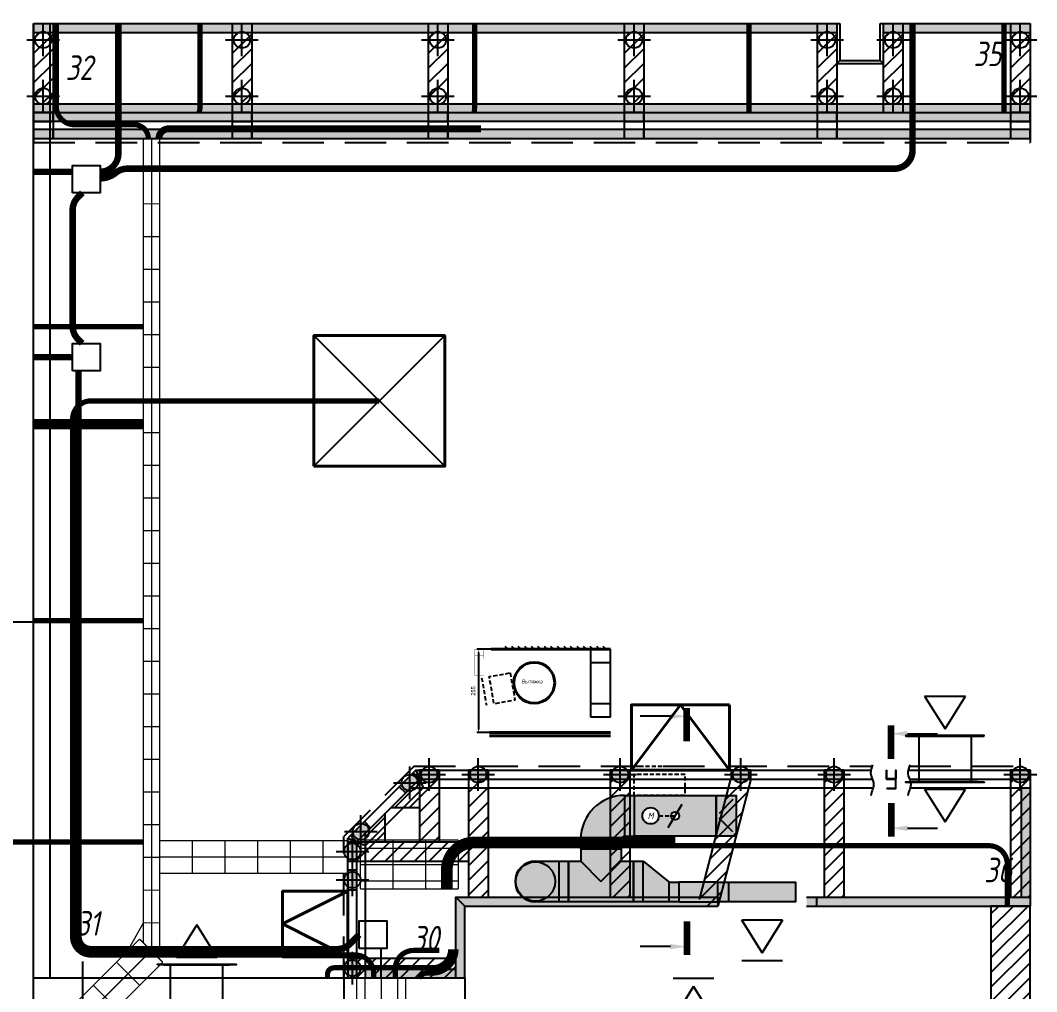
# Model space of a CAD drawing. Header units: millimetres. Extents: x -1962 to 15923, y 2405 to 25636.
# Drawn here: x 12491 to 15601, y 13298 to 16270 of the extents above; entities that cross this region are included whole.
import ezdxf
from ezdxf.enums import TextEntityAlignment as Align

# ---------------------------------------------------------------- set-up
doc = ezdxf.new("R2010")
doc.units = ezdxf.units.MM
doc.header["$PDMODE"] = 34
doc.header["$PDSIZE"] = 50
doc.linetypes.add('DASHED', pattern=[19.05, 12.7, -6.35])
for name, color, linetype in [('02 ЭОМ и СС', 7, 'Continuous'), ('024 ОВиК переток и вытяжка', 6, 'Continuous'), ('03 Потолочные конструкции', 5, 'Continuous'), ('04 Освещение', 3, 'Continuous'), ('05 Кабельные трассы', 7, 'Continuous'), ('10 Перегородки', 4, 'Continuous'), ('12 Разрезы', 7, 'Continuous')]:
    doc.layers.add(name, color=color, linetype=linetype)
doc.layers.add('04 Лючки', color=2, linetype='Continuous', lineweight=40)
doc.styles.get("Standard").update_dxf_attribs({"font": ''})
doc.styles.add('ГОСТ-ISOCPEUR', font='isocpeui.ttf', dxfattribs={"width": 0.8})
doc.styles.get('Standard').set_extended_font_data('Ubuntu')
doc.dimstyles.new('ISO-25', dxfattribs={"dimtxt": 2.5, "dimasz": 2.5, "dimexe": 1.25, "dimexo": 0.625, "dimtad": 1, "dimtxsty": 'Standard', "dimcen": 2.5, "dimadec": 0, "dimazin": 0, "dimtfac": 1, "dimtmove": 0, "dimatfit": 3, "dimfxl": 1, "dimarcsym": 0})

# ---------------------------------------------------------------- blocks, each defined once
blk = doc.blocks.new('решетка переточная')
at = {"color": 0, "linetype": 'ByBlock', "lineweight": -2}
for p, q in [((2776.2, 6698.6), (2713.7, 6598.6)), ((2838.7, 6598.6), (2776.2, 6698.6)), ((2838.7, 6598.6), (2713.7, 6598.6)), ((2676.2, 6576.6), (2876.2, 6576.6)), ((2696.2, 6436.6), (2696.2, 6576.6)), ((2856.2, 6436.6), (2856.2, 6576.6)), ((2776.2, 6414.6), (2713.7, 6314.6)), ((2838.7, 6314.6), (2776.2, 6414.6)), ((2838.7, 6314.6), (2713.7, 6314.6))]:
    blk.add_line(p, q, dxfattribs=at)
for points in [[(2656.2, 6576.6), (2656.2, 6578.6), (2896.2, 6578.6), (2896.2, 6576.6)], [(2656.2, 6436.6), (2656.2, 6434.6), (2896.2, 6434.6), (2896.2, 6436.6)]]:
    blk.add_lwpolyline(points, close=True, dxfattribs=at)
blk = doc.blocks.new('Решотка вытяжная2')
at = {"color": 0, "lineweight": -2}
for p, q in [((-125, 0), (125, 0)), ((-125, 0), (125, 0)), ((-125, -250), (0, -50)), ((0, -50), (-125, -250)), ((0, -50), (125, -250)), ((125, -250), (0, -50)), ((-125, -250), (125, -250)), ((-125, -250), (125, -250))]:
    blk.add_line(p, q, dxfattribs=at)
blk = doc.blocks.new('поворот d125 x 90')
at = {"color": 0}
for p, q in [((134, 164), (164, 164)), ((134, 164), (134, 39)), ((164, 164), (164, 39)), ((134, 39), (164, 39)), ((0, 0), (0, 30)), ((125, 30), (0, 30)), ((125, 0), (0, 0)), ((125, 0), (125, 30))]:
    blk.add_line(p, q, dxfattribs=at)
for radius in [134, 9]:
    blk.add_arc((134, 30), radius, 90, 180, dxfattribs=at)
blk = doc.blocks.new('*D32')
at = {"layer": '12 Разрезы', "color": 0, "lineweight": -2}
for p, q in [((13932.5, 14345.6), (13888.5, 14345.6)), ((13893.5, 14335.6), (13893.5, 14100.6)), ((13926.4, 14090.6), (13888.5, 14090.6))]:
    blk.add_line(p, q, dxfattribs=at)
at = {"layer": '12 Разрезы', "color": 0}
for points in [[(13895.2, 14335.6), (13891.8, 14335.6), (13893.5, 14345.6)], [(13891.8, 14100.6), (13895.2, 14100.6), (13893.5, 14090.6)]]:
    blk.add_solid(points, dxfattribs=at)
at = {"layer": '12 Разрезы', "color": 0, "insert": (13877, 14218.1), "char_height": 12.5, "attachment_point": 5, "rotation": 90}
blk.add_mtext('255', dxfattribs=at)

msp = doc.modelspace()

# ---------------------------------------------------------------- hatches: boundary and pattern name
at = {"layer": '024 ОВиК переток и вытяжка', "lineweight": -2}
h = msp.add_hatch(color=256, dxfattribs=at)
h.paths.add_polyline_path([(14331.045, 13734.615), (14331.045, 13764.615), (14206.045, 13764.615), (14206.045, 13734.615), (14330.045, 13734.615)])
h.paths.add_polyline_path([(14340.045, 13773.615), (14340.045, 13898.615, 0.41421356), (14206.045, 13764.615), (14331.045, 13764.615, -0.41421356)])
h.paths.add_polyline_path([(14370.045, 13773.615), (14370.045, 13898.615), (14340.045, 13898.615), (14340.045, 13773.615)])
h = msp.add_hatch(color=256, dxfattribs=at)
h.paths.add_polyline_path([(14620.045, 13773.615), (14620.045, 13898.615), (14381.234, 13898.615), (14381.234, 13773.615)])
h.paths.add_polyline_path([(14381.234, 13773.615), (14381.234, 13898.615), (14370.045, 13898.615), (14370.045, 13773.615)])
h.paths.add_polyline_path([(14407.295, 13819.449), (14407.295, 13852.782), (14432.795, 13852.782), (14432.795, 13819.449)], flags=8)
h.paths.add_polyline_path([(14395.045, 13836.115, -1), (14445.045, 13836.115, -1)], flags=16)
h.paths.add_polyline_path([(14482.545, 13836.115, -1), (14507.545, 13836.115, -1)], flags=16)
for points in [[(14620.045, 13898.615), (14682.045, 13898.615), (14682.045, 13773.615), (14620.045, 13773.615)], [(14625.234, 13572.615), (14625.234, 13632.615), (14507.045, 13632.615), (14507.045, 13572.615)]]:
    msp.add_hatch(color=256, dxfattribs=at).paths.add_polyline_path(points)
h = msp.add_hatch(color=256, dxfattribs=at)
h.paths.add_polyline_path([(14367.045, 13572.615), (14367.045, 13697.615), (14330.045, 13697.615), (14268.045, 13635.615), (14206.045, 13697.615), (14169.045, 13697.615), (14169.045, 13572.615)])
h.paths.add_polyline_path([(14268.045, 13635.615), (14330.045, 13697.615), (14330.045, 13734.615), (14206.045, 13734.615), (14206.045, 13697.615)])
h = msp.add_hatch(color=256, dxfattribs=at)
h.paths.add_polyline_path([(14139.045, 13572.615), (14139.045, 13697.615), (14067.545, 13697.615, 1), (14067.545, 13572.615)])
h.paths.add_polyline_path([(14169.045, 13572.615), (14169.045, 13697.615), (14139.045, 13697.615), (14139.045, 13572.615)])
h.paths.add_polyline_path([(14007.545, 13635.115, 1), (14127.545, 13635.115, 1)], flags=0)
h.paths.add_polyline_path([(14007.545, 13635.115, 1), (14127.545, 13635.115, 1)], flags=16)
h = msp.add_hatch(color=256, dxfattribs=at)
h.paths.add_polyline_path([(14397.045, 13572.615), (14397.045, 13697.615), (14367.045, 13697.615), (14367.045, 13572.615)])
h.paths.add_polyline_path([(14477.045, 13572.615), (14477.045, 13632.615), (14397.045, 13697.615), (14397.045, 13572.615)])
h.paths.add_polyline_path([(14507.045, 13572.615), (14507.045, 13632.615), (14477.045, 13632.615), (14477.045, 13572.615)])
h = msp.add_hatch(color=256, dxfattribs=at)
h.paths.add_polyline_path([(14659.234, 13572.615), (14659.234, 13632.615), (14625.234, 13632.615), (14625.234, 13572.615)])
h.paths.add_polyline_path([(14863.234, 13572.615), (14863.234, 13632.615), (14659.234, 13632.615), (14659.234, 13572.615)])
at = {"layer": '03 Потолочные конструкции', "lineweight": -2}
h = msp.add_hatch(color=9, dxfattribs=at)
h.paths.add_polyline_path([(15581.234, 16233.115), (15581.234, 16260.115), (15521.234, 16260.115), (15521.234, 16233.115)])
h.paths.add_polyline_path([(15521.234, 16233.115), (15521.234, 16260.115), (15191.859, 16260.115), (15191.859, 16233.115)])
h.paths.add_polyline_path([(15191.859, 16233.115), (15191.859, 16260.115), (15131.859, 16260.115), (15131.859, 16233.115)])
h.paths.add_polyline_path([(14989.859, 16233.115), (14989.859, 16260.115), (14929.859, 16260.115), (14929.859, 16233.115)])
h.paths.add_polyline_path([(14929.859, 16233.115), (14929.859, 16260.115), (14399.234, 16260.115), (14399.234, 16233.115)])
h.paths.add_polyline_path([(14399.234, 16233.115), (14399.234, 16260.115), (14339.234, 16260.115), (14339.234, 16233.115)])
h.paths.add_polyline_path([(14339.234, 16233.115), (14339.234, 16260.115), (13799.234, 16260.115), (13799.234, 16233.115)])
h.paths.add_polyline_path([(13799.234, 16233.115), (13799.234, 16260.115), (13739.234, 16260.115), (13739.234, 16233.115)])
h.paths.add_polyline_path([(13739.234, 16233.115), (13739.234, 16260.115), (13199.234, 16260.115), (13199.234, 16233.115)])
h.paths.add_polyline_path([(13199.234, 16233.115), (13199.234, 16260.115), (13139.234, 16260.115), (13139.234, 16233.115)])
h.paths.add_polyline_path([(13139.234, 16233.115), (13139.234, 16260.115), (12591.234, 16260.115), (12591.234, 16233.115)])
h.paths.add_polyline_path([(12591.234, 16233.115), (12591.234, 16260.115), (12531.234, 16260.115), (12531.234, 16233.115)])
h = msp.add_hatch(dxfattribs=at)
h.set_pattern_fill('ANSI31', color=256, scale=10, style=0)
h.paths.add_polyline_path([(12591.234, 16014.615), (12591.234, 16233.115), (12531.234, 16233.115), (12531.234, 16014.615)])
h = msp.add_hatch(dxfattribs=at)
h.set_pattern_fill('ANSI31', color=256, scale=10, style=0)
h.set_pattern_definition([(45, (608, 0), (-22.45064, 22.45064), [])])
h.paths.add_polyline_path([(13199.234, 16014.615), (13199.234, 16233.115), (13139.234, 16233.115), (13139.234, 16014.615)])
h = msp.add_hatch(dxfattribs=at)
h.set_pattern_fill('ANSI31', color=256, scale=10, style=0)
h.set_pattern_definition([(45, (1208, 0), (-22.45064, 22.45064), [])])
h.paths.add_polyline_path([(13799.234, 16014.615), (13799.234, 16233.115), (13739.234, 16233.115), (13739.234, 16014.615)])
h = msp.add_hatch(dxfattribs=at)
h.set_pattern_fill('ANSI31', color=256, scale=10, style=0)
h.set_pattern_definition([(45, (1808, 0), (-22.45064, 22.45064), [])])
h.paths.add_polyline_path([(14399.234, 16014.615), (14399.234, 16233.115), (14339.234, 16233.115), (14339.234, 16014.615)])
h = msp.add_hatch(dxfattribs=at)
h.set_pattern_fill('ANSI31', color=256, scale=10, style=0)
h.set_pattern_definition([(45, (2398.625, -4e-12), (-22.45064, 22.45064), [])])
h.paths.add_polyline_path([(14989.859, 16014.615), (14989.859, 16233.115), (14929.859, 16233.115), (14929.859, 16014.615)])
h = msp.add_hatch(dxfattribs=at)
h.set_pattern_fill('ANSI31', color=256, scale=10, style=0)
h.set_pattern_definition([(45, (2600.625, 0), (-22.45064, 22.45064), [])])
h.paths.add_polyline_path([(15191.859, 16014.615), (15191.859, 16233.115), (15131.859, 16233.115), (15131.859, 16014.615)])
h = msp.add_hatch(dxfattribs=at)
h.set_pattern_fill('ANSI31', color=256, scale=10, style=0)
h.set_pattern_definition([(45, (2990, -4e-12), (-22.45064, 22.45064), [])])
h.paths.add_polyline_path([(15581.234, 16014.615), (15581.234, 16233.115), (15521.234, 16233.115), (15521.234, 16014.615)])
h = msp.add_hatch(color=9, dxfattribs=at)
h.paths.add_polyline_path([(12591.234, 15987.615), (12591.234, 16014.615), (12531.234, 16014.615), (12531.234, 15987.615)])
h.paths.add_polyline_path([(13139.234, 15987.615), (13139.234, 16014.615), (12591.234, 16014.615), (12591.234, 15987.615)])
h.paths.add_polyline_path([(13199.234, 15987.615), (13199.234, 16014.615), (13139.234, 16014.615), (13139.234, 15987.615)])
h.paths.add_polyline_path([(13739.234, 15987.615), (13739.234, 16014.615), (13199.234, 16014.615), (13199.234, 15987.615)])
h.paths.add_polyline_path([(13799.234, 15987.615), (13799.234, 16014.615), (13739.234, 16014.615), (13739.234, 15987.615)])
h.paths.add_polyline_path([(14339.234, 15987.615), (14339.234, 16014.615), (13799.234, 16014.615), (13799.234, 15987.615)])
h.paths.add_polyline_path([(14399.234, 15987.615), (14399.234, 16014.615), (14339.234, 16014.615), (14339.234, 15987.615)])
h.paths.add_polyline_path([(14929.859, 15987.615), (14929.859, 16014.615), (14399.234, 16014.615), (14399.234, 15987.615)])
h.paths.add_polyline_path([(14989.859, 15987.615), (14989.859, 16014.615), (14929.859, 16014.615), (14929.859, 15987.615)])
h.paths.add_polyline_path([(15131.859, 15987.615), (15131.859, 16014.615), (14989.859, 16014.615), (14989.859, 15987.615)])
h.paths.add_polyline_path([(15191.859, 15987.615), (15191.859, 16014.615), (15131.859, 16014.615), (15131.859, 15987.615)])
h.paths.add_polyline_path([(15521.234, 15987.615), (15521.234, 16014.615), (15191.859, 16014.615), (15191.859, 15987.615)])
h.paths.add_polyline_path([(15581.234, 15987.615), (15581.234, 16014.615), (15521.234, 16014.615), (15521.234, 15987.615)])
for color, points in [(252, [(12531.234, 15987.615), (12531.234, 15960.615), (12591.234, 15960.615), (12591.234, 15987.615)]), (252, [(13139.234, 15987.615), (13139.234, 15960.615), (13199.234, 15960.615), (13199.234, 15987.615)]), (252, [(13739.234, 15987.615), (13739.234, 15960.615), (13799.234, 15960.615), (13799.234, 15987.615)]), (252, [(14339.234, 15987.615), (14339.234, 15960.615), (14399.234, 15960.615), (14399.234, 15987.615)]), (252, [(14929.859, 15987.615), (14929.859, 15960.615), (14989.859, 15960.615), (14989.859, 15987.615)]), (252, [(15521.234, 15987.615), (15521.234, 15960.615), (15581.234, 15960.615), (15581.234, 15987.615)]), (252, [(12531.234, 15935.615), (12531.234, 15908.615), (12591.234, 15908.615), (12591.234, 15935.615)]), (252, [(13139.234, 15935.615), (13139.234, 15908.615), (13199.234, 15908.615), (13199.234, 15935.615)]), (252, [(13739.234, 15935.615), (13739.234, 15908.615), (13799.234, 15908.615), (13799.234, 15935.615)]), (252, [(14339.234, 15935.615), (14339.234, 15908.615), (14399.234, 15908.615), (14399.234, 15935.615)]), (252, [(14929.859, 15935.615), (14929.859, 15908.615), (14989.859, 15908.615), (14989.859, 15935.615)]), (252, [(15521.234, 15935.615), (15521.234, 15908.615), (15581.234, 15908.615), (15581.234, 15935.615)]), (252, [(13650.9, 13925.281), (13669.992, 13906.189), (13712.418, 13948.615), (13693.326, 13967.707)]), (252, [(13712.418, 13975.615), (13712.418, 13948.615), (13772.418, 13948.615), (13772.418, 13975.615)]), (252, [(13862.418, 13975.615), (13862.418, 13948.615), (13922.418, 13948.615), (13922.418, 13975.615)]), (252, [(14296.234, 13975.615), (14296.234, 13948.615), (14356.234, 13948.615), (14356.234, 13975.615)]), (252, [(14666.234, 13975.615), (14666.234, 13948.615), (14726.234, 13948.615), (14726.234, 13975.615)]), (252, [(14951.234, 13975.615), (14951.234, 13948.615), (15011.234, 13948.615), (15011.234, 13975.615)]), (252, [(15521.234, 13975.615), (15521.234, 13948.615), (15581.234, 13948.615), (15581.234, 13975.615)]), (9, [(15581.234, 13587.115), (15581.234, 13921.615), (15554.234, 13921.615), (15554.234, 13587.115)]), (252, [(13501.643, 13776.023), (13520.734, 13756.931), (13563.161, 13799.358), (13544.069, 13818.45)]), (252, [(13493.734, 13696.931), (13520.734, 13696.931), (13520.734, 13756.931), (13493.734, 13756.931)]), (252, [(13493.734, 13610.115), (13520.734, 13610.115), (13520.734, 13670.115), (13493.734, 13670.115)]), (9, [(14625.234, 13560.115), (14625.234, 13587.115), (13824.234, 13587.115), (13851.234, 13560.115)]), (9, [(13851.234, 13340.115), (13851.234, 13560.115), (13824.234, 13587.115), (13824.234, 13340.115)]), (9, [(15581.234, 13560.115), (15581.234, 13587.115), (14897.234, 13587.115), (14897.234, 13560.115)]), (252, [(13493.734, 13340.115), (13520.734, 13340.115), (13520.734, 13400.115), (13493.734, 13400.115)]), (9, [(13824.234, 13340.115), (13824.234, 13367.115), (13547.734, 13367.115), (13547.734, 13340.115)])]:
    msp.add_hatch(color=color, dxfattribs=at).paths.add_polyline_path(points)
h = msp.add_hatch(color=9, dxfattribs=at)
h.paths.add_polyline_path([(13139.234, 15960.615), (13139.234, 15987.615), (12591.234, 15987.615), (12591.234, 15960.615)])
h.paths.add_polyline_path([(13739.234, 15960.615), (13739.234, 15987.615), (13199.234, 15987.615), (13199.234, 15960.615)])
h.paths.add_polyline_path([(14339.234, 15960.615), (14339.234, 15987.615), (13799.234, 15987.615), (13799.234, 15960.615)])
h.paths.add_polyline_path([(14929.859, 15960.615), (14929.859, 15987.615), (14399.234, 15987.615), (14399.234, 15960.615)])
h.paths.add_polyline_path([(15521.234, 15960.615), (15521.234, 15987.615), (14989.859, 15987.615), (14989.859, 15960.615)])
h = msp.add_hatch(color=9, dxfattribs=at)
h.paths.add_polyline_path([(13139.234, 15908.615), (13139.234, 15935.615), (12591.234, 15935.615), (12591.234, 15908.615)])
h.paths.add_polyline_path([(13739.234, 15908.615), (13739.234, 15935.615), (13199.234, 15935.615), (13199.234, 15908.615)])
h.paths.add_polyline_path([(14339.234, 15908.615), (14339.234, 15935.615), (13799.234, 15935.615), (13799.234, 15908.615)])
h.paths.add_polyline_path([(14929.859, 15908.615), (14929.859, 15935.615), (14399.234, 15935.615), (14399.234, 15908.615)])
h.paths.add_polyline_path([(15521.234, 15908.615), (15521.234, 15935.615), (14989.859, 15935.615), (14989.859, 15908.615)])
h = msp.add_hatch(dxfattribs=at)
h.set_pattern_fill('ANSI31', color=256, scale=10, style=0)
h.paths.add_polyline_path([(13547.734, 13696.931), (13547.734, 13745.748), (13520.734, 13756.931), (13520.734, 13696.931)])
h.paths.add_polyline_path([(13862.418, 13696.931), (13862.418, 13756.931), (13558.918, 13756.931), (13547.734, 13745.748), (13547.734, 13696.931)])
h.paths.add_polyline_path([(13558.918, 13756.931), (13607.734, 13805.748), (13607.734, 13843.931), (13563.161, 13799.358), (13547.734, 13783.931), (13547.734, 13756.931)])
h.paths.add_polyline_path([(13772.418, 13756.931), (13772.418, 13921.615), (13723.602, 13921.615), (13712.418, 13910.431), (13712.418, 13756.931)])
h.paths.add_polyline_path([(13712.418, 13910.431), (13712.418, 13921.615), (13685.418, 13921.615), (13669.992, 13906.189), (13625.418, 13861.615), (13663.602, 13861.615)])
h.paths.add_polyline_path([(13772.418, 13921.615), (13772.418, 13948.615), (13712.418, 13948.615), (13723.602, 13921.615)])
h.paths.add_polyline_path([(13922.418, 13587.115), (13922.418, 13921.615), (13862.418, 13921.615), (13862.418, 13587.115)])
h.paths.add_polyline_path([(13922.418, 13921.615), (13922.418, 13948.615), (13862.418, 13948.615), (13862.418, 13921.615)])
h.paths.add_polyline_path([(13547.734, 13745.748), (13547.734, 13756.931), (13520.734, 13756.931)], flags=16)
h.paths.add_polyline_path([(13547.734, 13745.748), (13558.918, 13756.931), (13547.734, 13756.931)], flags=16)
h.paths.add_polyline_path([(13607.734, 13756.931), (13607.734, 13805.748), (13558.918, 13756.931)], flags=16)
h.paths.add_polyline_path([(13712.418, 13910.431), (13723.602, 13921.615), (13712.418, 13921.615)], flags=16)
h.paths.add_polyline_path([(13712.418, 13861.615), (13712.418, 13910.431), (13663.602, 13861.615)], flags=16)
h.paths.add_polyline_path([(13723.602, 13921.615), (13712.418, 13948.615), (13712.418, 13921.615)], flags=16)
h = msp.add_hatch(dxfattribs=at)
h.set_pattern_fill('ANSI31', color=256, scale=10, style=0)
h.paths.add_polyline_path([(14356.234, 13921.615), (14356.234, 13948.615), (14296.234, 13948.615), (14296.234, 13921.615)])
h.paths.add_polyline_path([(14356.234, 13587.115), (14356.234, 13921.615), (14296.234, 13921.615), (14296.234, 13587.115)])
h = msp.add_hatch(dxfattribs=at)
h.set_pattern_fill('ANSI31', color=256, scale=10, style=0)
h.paths.add_polyline_path([(14719.215, 13921.615), (14726.234, 13948.615), (14664.24, 13948.615), (14657.221, 13921.615)])
h.paths.add_polyline_path([(14625.234, 13560.115), (14719.215, 13921.615), (14657.221, 13921.615), (14570.259, 13587.115), (14625.234, 13587.115)])
h.paths.add_polyline_path([(14625.234, 13560.115), (14625.234, 13587.115), (14570.259, 13587.115), (14563.24, 13560.115)])
h = msp.add_hatch(dxfattribs=at)
h.set_pattern_fill('ANSI31', color=256, scale=10, style=0)
h.set_pattern_definition([(45, (655, 2e-12), (-22.45064, 22.45064), [])])
h.paths.add_polyline_path([(15011.234, 13921.615), (15011.234, 13948.615), (14951.234, 13948.615), (14951.234, 13921.615)])
h.paths.add_polyline_path([(15011.234, 13587.115), (15011.234, 13921.615), (14951.234, 13921.615), (14951.234, 13587.115)])
h = msp.add_hatch(dxfattribs=at)
h.set_pattern_fill('ANSI31', color=256, scale=10, style=0)
h.set_pattern_definition([(45, (1225, 2e-12), (-22.45064, 22.45064), [])])
h.paths.add_polyline_path([(15581.234, 13921.615), (15581.234, 13948.615), (15521.234, 13948.615), (15521.234, 13921.615)])
h.paths.add_polyline_path([(15581.234, 13587.115), (15581.234, 13921.615), (15521.234, 13921.615), (15521.234, 13587.115)])
h = msp.add_hatch(dxfattribs=at)
h.set_pattern_fill('ANSI31', color=256, scale=10, style=0)
h.paths.add_polyline_path([(13824.234, 13367.115), (13824.234, 13400.115), (13547.734, 13400.115), (13547.734, 13367.115)])
h.paths.add_polyline_path([(13547.734, 13340.115), (13547.734, 13400.115), (13520.734, 13400.115), (13520.734, 13340.115)])
h.paths.add_polyline_path([(13824.234, 13340.115), (13824.234, 13367.115), (13547.734, 13367.115), (13547.734, 13340.115)])
at = {"layer": '10 Перегородки'}
h = msp.add_hatch(dxfattribs=at)
h.set_pattern_fill('ANSI31', color=256, scale=10, style=0)
h.set_pattern_definition([(45, (5e-12, 27260.613), (-22.45064, 22.45064), [])])
h.paths.add_polyline_path([(15461.234, 13560.115), (15461.234, 13159.865), (15581.234, 13159.865), (15581.234, 13560.115)])

# ---------------------------------------------------------------- linework, layer by layer
at = {"layer": '02 ЭОМ и СС', "color": 1, "lineweight": -2}
msp.add_line((13595.734, 13340.115), (13595.734, 13430.569), dxfattribs=at)
at = {"layer": '02 ЭОМ и СС', "color": 7, "const_width": 16}
msp.add_lwpolyline([(12601.234, 16260.115), (12601.234, 16006.615, 0.41421356), (12657.234, 15950.615), (12840.848, 15950.615, -0.41421356), (12882.848, 15908.615)], format="xyb", dxfattribs=at)
at = {"layer": '02 ЭОМ и СС', "color": 1, "lineweight": -2, "const_width": 20}
for points in [[(12791.234, 16260.115), (12791.234, 15862.615, -0.41421356), (12735.234, 15806.615), (12735.234, 15806.615)], [(12735.234, 15786.615, 0.17208927), (12783.122, 15803.6, -0.17208927), (12818.407, 15816.115), (15165.234, 15816.115, 0.41421356), (15221.234, 15872.115), (15221.234, 16260.115)]]:
    msp.add_lwpolyline(points, format="xyb", dxfattribs=at)
at = {"layer": '02 ЭОМ и СС', "color": 7}
for points in [[(13037.913, 15987.615, 16, 16, 0.08675605), (13041.234, 16006.615, 16, 16, 0), (13041.234, 16260.115, 16, 16, 0)], [(14720.506, 15987.615, 16, 16, 0.04037549), (14721.234, 15996.615, 16, 16, 0), (14721.234, 16260.115, 16, 16, 0)]]:
    msp.add_lwpolyline(points, format="xyseb", dxfattribs=at)
at = {"layer": '02 ЭОМ и СС', "color": 254}
for points in [[(13879.456, 15987.615, 16, 16, 0.06325422), (13881.234, 16001.615, 16, 16, 0), (13881.234, 16260.115, 16, 16, 0)], [(15501.091, 15987.615, 16, 16, 0.01787427), (15501.234, 15991.615, 16, 16, 0), (15501.234, 16260.115, 16, 16, 0)]]:
    msp.add_lwpolyline(points, format="xyseb", dxfattribs=at)
at = {"layer": '02 ЭОМ и СС', "color": 1, "const_width": 16}
msp.add_lwpolyline([(12912.848, 15908.615, -0.41421356), (12944.848, 15940.615), (13900.377, 15940.615)], format="xyb", dxfattribs=at)
at = {"layer": '02 ЭОМ и СС', "color": 40, "const_width": 16}
msp.add_lwpolyline([(12917.848, 15908.615, -0.41421356), (12944.848, 15935.615), (13900.377, 15935.615)], format="xyb", dxfattribs=at)
at = {"layer": '02 ЭОМ и СС', "color": 1, "lineweight": -2, "const_width": 20}
for points in [[(12531.234, 15806.615), (12651.234, 15806.615)], [(12531.234, 15239.615), (12651.234, 15239.615)]]:
    msp.add_lwpolyline(points, dxfattribs=at)
at = {"layer": '02 ЭОМ и СС', "lineweight": -2}
for points in [[(12651.234, 15742.115), (12651.234, 15826.115), (12735.234, 15826.115), (12735.234, 15742.115)], [(12651.234, 15197.615), (12651.234, 15281.615), (12735.234, 15281.615), (12735.234, 15197.615)], [(13528.354, 13430.569), (13528.354, 13514.569), (13612.354, 13514.569), (13612.354, 13430.569)]]:
    msp.add_lwpolyline(points, close=True, dxfattribs=at)
at = {"layer": '02 ЭОМ и СС', "color": 1, "lineweight": -2}
for points in [[(12680.67, 15281.615, 20, 20, 0), (12667.636, 15294.649, 20, 20, -0.19891237), (12651.234, 15334.247, 20, 20, 0), (12651.234, 15689.484, 20, 20, -0.19891237), (12667.636, 15729.082, 20, 20, 0), (12680.67, 15742.115, 20, 20, 0)], [(13528.354, 13472.569, 20, 20, 0), (13500.303, 13444.517, 20, 20, -0.19891237), (13460.705, 13428.115, 20, 20, 0), (12707.234, 13428.115, 20, 20, -0.41421356), (12669.234, 13466.115, 20, 20, 0), (12669.234, 15197.615, 20, 20, 0)]]:
    msp.add_lwpolyline(points, format="xyseb", dxfattribs=at)
at = {"layer": '02 ЭОМ и СС', "color": 7, "const_width": 16}
for points in [[(12531.234, 15333.115), (12867.848, 15333.115)], [(12531.234, 14433.115), (12867.848, 14433.115)]]:
    msp.add_lwpolyline(points, dxfattribs=at)
at = {"layer": '02 ЭОМ и СС', "color": 3, "lineweight": -2}
msp.add_lwpolyline([(13572.34, 13340.115, 16, 16, 0), (13572.34, 13354.115, 16, 16, 0.41421356), (13516.34, 13410.115, 16, 16, 0), (12707.234, 13410.115, 16, 16, -0.41421356), (12651.234, 13466.115, 16, 16, 0), (12651.234, 15049.67, 16, 16, -0.41421356), (12707.234, 15105.67, 16, 16, 0), (13589.79, 15105.67, 16, 16, 0)], format="xyseb", dxfattribs=at)
at = {"layer": '02 ЭОМ и СС', "color": 6, "lineweight": -2, "const_width": 16}
for points in [[(12531.234, 15042.615), (12867.848, 15042.615)], [(12531.234, 15026.615), (12867.848, 15026.615)]]:
    msp.add_lwpolyline(points, dxfattribs=at)
at = {"layer": '02 ЭОМ и СС', "color": 6, "const_width": 16}
msp.add_lwpolyline([(12451.234, 13756.115), (12867.848, 13756.115)], dxfattribs=at)
at = {"layer": '02 ЭОМ и СС', "color": 253, "lineweight": -2}
for points in [[(13788.234, 13611.783, 20, 20, 0), (13788.234, 13670.564, 20, 20, -0.41421356), (13880.234, 13762.564, 20, 20, 0), (14495.045, 13762.564, 20, 20, 0)], [(13711.234, 13340.115, 16, 16, 0), (13720.377, 13349.257, 16, 16, -0.19891237), (13734.519, 13355.115, 16, 16, 0), (13752.234, 13355.115, 16, 16, 0.41421356), (13824.234, 13427.115, 16, 16, 0)]]:
    msp.add_lwpolyline(points, format="xyseb", dxfattribs=at)
at = {"layer": '02 ЭОМ и СС', "color": 7, "lineweight": -2}
for points in [[(13806.234, 13611.783, 16, 16, 0), (13806.234, 13670.564, 16, 16, -0.41421356), (13880.234, 13744.564, 16, 16, 0), (15455.234, 13744.564, 16, 16, -0.41421356), (15511.234, 13688.564, 16, 16, 0), (15511.234, 13560.115, 16, 16, 0)], [(13431.234, 13340.115, 16, 16, 0), (13431.234, 13351.115, 16, 16, -0.41421356), (13451.234, 13371.115, 16, 16, 0), (13752.234, 13371.115, 16, 16, 0.41421356), (13808.234, 13427.115, 16, 16, 0), (13808.234, 13427.115, 16, 16, 0)]]:
    msp.add_lwpolyline(points, format="xyseb", dxfattribs=at)
at = {"layer": '02 ЭОМ и СС', "color": 5, "lineweight": -2, "const_width": 16}
msp.add_lwpolyline([(13638.734, 13340.115), (13638.734, 13368.237, -0.41421356), (13694.734, 13424.237), (13772.984, 13424.237)], format="xyb", dxfattribs=at)
at = {"layer": '024 ОВиК переток и вытяжка', "color": 7, "linetype": 'DASHED', "lineweight": -2}
msp.add_line((14455.045, 13987.199), (14370.045, 13987.199), dxfattribs=at)
at = {"layer": '024 ОВиК переток и вытяжка', "color": 7}
for p, q in [((14370.045, 13898.615), (14620.045, 13898.615)), ((14473.424, 13800.836), (14516.665, 13871.394)), ((14620.045, 13898.615), (14620.045, 13773.615)), ((14671.753, 13885.599), (14629.434, 13843.28)), ((14671.753, 13786.632), (14629.434, 13828.95)), ((14620.045, 13773.615), (14370.045, 13773.615)), ((14206.045, 13734.615), (14206.045, 13697.615)), ((14206.045, 13734.615), (14330.045, 13734.615)), ((14330.045, 13734.615), (14330.045, 13697.615)), ((14067.545, 13697.615), (14169.045, 13697.615)), ((14139.045, 13697.615), (14139.045, 13572.615)), ((14169.045, 13697.615), (14169.045, 13572.615)), ((14169.045, 13572.615), (14169.045, 13697.615)), ((14169.045, 13697.615), (14206.045, 13697.615)), ((14206.045, 13697.615), (14268.045, 13635.615)), ((14268.045, 13635.615), (14330.045, 13697.615)), ((14330.045, 13697.615), (14367.045, 13697.615)), ((14367.045, 13697.615), (14367.045, 13572.615)), ((14367.045, 13572.615), (14367.045, 13697.615)), ((14367.045, 13697.615), (14397.045, 13697.615)), ((14397.045, 13697.615), (14477.045, 13632.615)), ((14397.045, 13572.615), (14397.045, 13697.615)), ((14477.045, 13572.615), (14477.045, 13632.615)), ((14477.045, 13632.615), (14507.045, 13632.615)), ((14507.045, 13572.615), (14507.045, 13632.615)), ((14625.234, 13632.615), (14507.045, 13632.615)), ((14659.234, 13572.615), (14659.234, 13632.615)), ((14169.045, 13572.615), (14067.545, 13572.615)), ((14367.045, 13572.615), (14169.045, 13572.615)), ((14507.045, 13572.615), (14367.045, 13572.615)), ((14507.045, 13572.615), (14625.234, 13572.615))]:
    msp.add_line(p, q, dxfattribs=at)
at = {"layer": '024 ОВиК переток и вытяжка', "color": 7, "linetype": 'DASHED'}
msp.add_line((14445.045, 13836.115), (14495.045, 13836.115), dxfattribs=at)
at = {"layer": '024 ОВиК переток и вытяжка', "color": 7, "linetype": 'DASHED', "lineweight": -2, "flags": 128}
msp.add_lwpolyline([(14524.519, 13898.615), (14370.045, 13898.615), (14370.045, 13963.615), (14524.519, 13963.615)], close=True, dxfattribs=at)
at = {"layer": '024 ОВиК переток и вытяжка', "color": 7, "flags": 128}
for points in [[(14620.045, 13898.615), (14682.045, 13898.615), (14682.045, 13773.615), (14620.045, 13773.615)], [(14625.234, 13572.615), (14625.234, 13632.615), (14863.234, 13632.615), (14863.234, 13572.615)]]:
    msp.add_lwpolyline(points, close=True, dxfattribs=at)
at = {"layer": '024 ОВиК переток и вытяжка', "color": 7}
for centre, radius in [((14420.045, 13836.115), 25), ((14495.045, 13836.115), 12.5), ((14067.545, 13635.115), 60)]:
    msp.add_circle(centre, radius, dxfattribs=at)
msp.add_arc((14067.545, 13635.115), 62.5, 90, 270, dxfattribs=at)
at = {"layer": '03 Потолочные конструкции', "lineweight": -2}
for p, q in [((12531.234, 16260.115), (12531.234, 15908.615)), ((12531.234, 16260.115), (12591.234, 16260.115)), ((12531.234, 16260.115), (14989.859, 16260.115)), ((12591.234, 16260.115), (12591.234, 15987.615)), ((13139.234, 16260.115), (13139.234, 15987.615)), ((13139.234, 16260.115), (13199.234, 16260.115)), ((13199.234, 16260.115), (13199.234, 15987.615)), ((13739.234, 16260.115), (13739.234, 15987.615)), ((13739.234, 16260.115), (13799.234, 16260.115)), ((13799.234, 16260.115), (13799.234, 15987.615)), ((14339.234, 16260.115), (14339.234, 15987.615)), ((14339.234, 16260.115), (14399.234, 16260.115)), ((14399.234, 16260.115), (14399.234, 15987.615)), ((14929.859, 16260.115), (14929.859, 15987.615)), ((14929.859, 16260.115), (14999.359, 16260.115)), ((14989.859, 16260.115), (14989.859, 15987.615)), ((15122.359, 16260.115), (15191.859, 16260.115)), ((15131.859, 16260.115), (15131.859, 15987.615)), ((15131.859, 16260.115), (15581.234, 16260.115)), ((15191.859, 16260.115), (15191.859, 15987.615)), ((15521.234, 16260.115), (15521.234, 15987.615)), ((15521.234, 16260.115), (15581.234, 16260.115)), ((15581.234, 16260.115), (15581.234, 15908.615)), ((12531.234, 16233.115), (14989.859, 16233.115)), ((15131.859, 16233.115), (15581.234, 16233.115)), ((14989.859, 16138.115), (14999.359, 16147.615)), ((15122.359, 16147.615), (15131.859, 16138.115)), ((14989.859, 16138.115), (15131.859, 16138.115)), ((12531.234, 16014.615), (15581.234, 16014.615)), ((12531.234, 16000.115), (12531.234, 15896.115)), ((12531.234, 15987.615), (15581.234, 15987.615)), ((12591.234, 15987.615), (12591.234, 15908.615)), ((12591.234, 15987.615), (12591.234, 15908.615)), ((13139.234, 15987.615), (13139.234, 15908.615)), ((13139.234, 15987.615), (13139.234, 15908.615)), ((13199.234, 15987.615), (13199.234, 15908.615)), ((13199.234, 15987.615), (13199.234, 15908.615)), ((13739.234, 15987.615), (13739.234, 15908.615)), ((13739.234, 15987.615), (13739.234, 15908.615)), ((13799.234, 15987.615), (13799.234, 15908.615)), ((13799.234, 15987.615), (13799.234, 15908.615)), ((14339.234, 15987.615), (14339.234, 15908.615)), ((14339.234, 15987.615), (14339.234, 15908.615)), ((14399.234, 15987.615), (14399.234, 15908.615)), ((14399.234, 15987.615), (14399.234, 15908.615)), ((14929.859, 15987.615), (14929.859, 15908.615)), ((14929.859, 15987.615), (14929.859, 15908.615)), ((14989.859, 15987.615), (14989.859, 15908.615)), ((14989.859, 15987.615), (14989.859, 15908.615)), ((15521.234, 15987.615), (15521.234, 15908.615)), ((15521.234, 15987.615), (15521.234, 15908.615)), ((15581.234, 16000.115), (15581.234, 15896.115)), ((15581.234, 15960.615), (12531.234, 15960.615)), ((15581.234, 15935.615), (12531.234, 15935.615)), ((12531.234, 15908.615), (15581.234, 15908.615))]:
    msp.add_line(p, q, dxfattribs=at)
at = {"layer": '03 Потолочные конструкции', "linetype": 'DASHED', "ltscale": 10}
for p, q in [((12531.234, 15896.115), (15581.234, 15896.115)), ((13696.057, 13988.115), (13481.234, 13773.293))]:
    msp.add_line(p, q, dxfattribs=at)
at = {"layer": '03 Потолочные конструкции', "color": 7, "lineweight": 100}
for p, q in [((15155.828, 14010.86), (15155.828, 14112.428)), ((15155.828, 13874.342), (15155.828, 13772.774))]:
    msp.add_line(p, q, dxfattribs=at)
at = {"layer": '03 Потолочные конструкции', "color": 7}
for p, q in [((15205.828, 14087.265), (15297.905, 14087.265)), ((15205.828, 13797.937), (15297.905, 13797.937))]:
    msp.add_line(p, q, dxfattribs=at)
at = {"layer": '03 Потолочные конструкции', "ltscale": 10}
for p, q in [((13701.234, 13975.615), (13493.734, 13768.115)), ((13701.234, 13975.615), (14356.234, 13975.615)), ((13701.234, 13975.615), (13723.602, 13921.615)), ((13712.418, 13975.615), (13712.418, 13756.931)), ((13772.418, 13975.615), (13772.418, 13756.931)), ((13862.418, 13975.615), (13862.418, 13587.115)), ((13922.418, 13975.615), (13922.418, 13587.115)), ((14296.234, 13975.615), (14296.234, 13587.115)), ((14356.234, 13975.615), (14356.234, 13587.115)), ((14666.234, 13975.615), (15093.969, 13975.615)), ((14951.234, 13975.615), (14951.234, 13587.115)), ((15011.234, 13975.615), (15011.234, 13587.115)), ((15207.559, 13975.615), (15581.234, 13975.615)), ((15521.234, 13975.615), (15521.234, 13587.115)), ((15581.234, 13975.615), (15581.234, 13560.115)), ((13712.418, 13948.615), (13520.734, 13756.931)), ((13712.418, 13948.615), (15098.427, 13948.615)), ((14664.24, 13948.615), (14570.259, 13587.115)), ((14726.234, 13948.615), (14625.234, 13560.115)), ((15212.017, 13948.615), (15581.234, 13948.615)), ((13723.602, 13921.615), (13547.734, 13745.748)), ((13685.418, 13921.615), (15100.405, 13921.615)), ((15213.995, 13921.615), (15581.234, 13921.615)), ((15554.234, 13921.615), (15554.234, 13587.115)), ((13625.418, 13861.615), (13712.418, 13861.615)), ((13493.734, 13756.931), (13862.418, 13756.931)), ((13493.734, 13696.931), (13862.418, 13696.931)), ((13493.734, 13405.115), (13493.734, 13605.115)), ((13851.234, 13560.115), (13824.234, 13587.115)), ((14625.234, 13587.115), (14625.234, 13560.115)), ((14927.234, 13587.115), (14927.234, 13560.115)), ((13493.734, 13400.115), (13824.234, 13400.115)), ((13547.734, 13367.115), (13824.234, 13367.115)), ((13493.734, 13340.115), (13851.234, 13340.115))]:
    msp.add_line(p, q, dxfattribs=at)
at = {"layer": '03 Потолочные конструкции', "linetype": 'Continuous', "ltscale": 10}
for p, q in [((13607.734, 13756.931), (13607.734, 13843.931)), ((13547.734, 13340.115), (13547.734, 13783.931)), ((13493.734, 13340.115), (13493.734, 13768.115)), ((13493.734, 13768.115), (13547.734, 13745.748)), ((13520.734, 13340.115), (13520.734, 13756.931))]:
    msp.add_line(p, q, dxfattribs=at)
at = {"layer": '03 Потолочные конструкции', "lineweight": -2, "flags": 128}
msp.add_lwpolyline([(14999.359, 16260.115), (14999.359, 16147.615), (15122.359, 16147.615), (15122.359, 16260.115)], dxfattribs=at)
at = {"layer": '03 Потолочные конструкции', "lineweight": -2}
for points in [[(12531.234, 15987.615), (12531.234, 15960.615), (12591.234, 15960.615), (12591.234, 15987.615)], [(13139.234, 15987.615), (13139.234, 15960.615), (13199.234, 15960.615), (13199.234, 15987.615)], [(13739.234, 15987.615), (13739.234, 15960.615), (13799.234, 15960.615), (13799.234, 15987.615)], [(14339.234, 15987.615), (14339.234, 15960.615), (14399.234, 15960.615), (14399.234, 15987.615)], [(14929.859, 15987.615), (14929.859, 15960.615), (14989.859, 15960.615), (14989.859, 15987.615)], [(15521.234, 15987.615), (15521.234, 15960.615), (15581.234, 15960.615), (15581.234, 15987.615)], [(12531.234, 15935.615), (12531.234, 15908.615), (12591.234, 15908.615), (12591.234, 15935.615)], [(13139.234, 15935.615), (13139.234, 15908.615), (13199.234, 15908.615), (13199.234, 15935.615)], [(13739.234, 15935.615), (13739.234, 15908.615), (13799.234, 15908.615), (13799.234, 15935.615)], [(14339.234, 15935.615), (14339.234, 15908.615), (14399.234, 15908.615), (14399.234, 15935.615)], [(14929.859, 15935.615), (14929.859, 15908.615), (14989.859, 15908.615), (14989.859, 15935.615)], [(15521.234, 15935.615), (15521.234, 15908.615), (15581.234, 15908.615), (15581.234, 15935.615)], [(13650.9, 13925.281), (13669.992, 13906.189), (13712.418, 13948.615), (13693.326, 13967.707)], [(13712.418, 13975.615), (13712.418, 13948.615), (13772.418, 13948.615), (13772.418, 13975.615)], [(13862.418, 13975.615), (13862.418, 13948.615), (13922.418, 13948.615), (13922.418, 13975.615)], [(14296.234, 13975.615), (14296.234, 13948.615), (14356.234, 13948.615), (14356.234, 13975.615)], [(14666.234, 13975.615), (14666.234, 13948.615), (14726.234, 13948.615), (14726.234, 13975.615)], [(14951.234, 13975.615), (14951.234, 13948.615), (15011.234, 13948.615), (15011.234, 13975.615)], [(15521.234, 13975.615), (15521.234, 13948.615), (15581.234, 13948.615), (15581.234, 13975.615)], [(13501.643, 13776.023), (13520.734, 13756.931), (13563.161, 13799.358), (13544.069, 13818.45)], [(13493.734, 13696.931), (13520.734, 13696.931), (13520.734, 13756.931), (13493.734, 13756.931)], [(13493.734, 13610.115), (13520.734, 13610.115), (13520.734, 13670.115), (13493.734, 13670.115)], [(13493.734, 13340.115), (13520.734, 13340.115), (13520.734, 13400.115), (13493.734, 13400.115)]]:
    msp.add_lwpolyline(points, close=True, dxfattribs=at)
at = {"layer": '03 Потолочные конструкции', "linetype": 'DASHED', "ltscale": 10, "flags": 128}
for points in [[(13696.057, 13988.115), (15097.839, 13988.115)], [(15211.429, 13988.115), (15581.234, 13988.115)], [(13481.234, 13340.115), (13481.234, 13773.293)]]:
    msp.add_lwpolyline(points, dxfattribs=at)
at = {"layer": '03 Потолочные конструкции', "ltscale": 10}
for points in [[(15141.228, 13976.215), (15141.228, 13948.615), (15170.428, 13948.615), (15170.428, 13976.215), (15169.828, 13976.215), (15169.828, 13949.215), (15141.828, 13949.215), (15141.828, 13976.215)], [(15142.228, 13919.415), (15169.828, 13919.415), (15169.828, 13948.615), (15142.228, 13948.615), (15142.228, 13948.015), (15169.228, 13948.015), (15169.228, 13920.015), (15142.228, 13920.015)]]:
    msp.add_lwpolyline(points, close=True, dxfattribs=at)
for points in [[(13824.234, 13340.115), (13824.234, 13587.115), (14625.234, 13587.115)], [(14897.234, 13587.115), (15581.234, 13587.115)]]:
    msp.add_lwpolyline(points, dxfattribs=at)
at = {"layer": '03 Потолочные конструкции', "ltscale": 10, "flags": 128}
for points in [[(13851.234, 13340.115), (13851.234, 13560.115), (14625.234, 13560.115)], [(14897.234, 13560.115), (15581.234, 13560.115)]]:
    msp.add_lwpolyline(points, dxfattribs=at)
at = {"layer": '03 Потолочные конструкции', "ltscale": 10, "start_tangent": (-0.27296876, -0.9620229), "end_tangent": (-0.12246798, -0.99247246)}
for points in [[(15099.183, 13992.448), (15093.021, 13965.95), (15101.956, 13936.986), (15093.637, 13896.93)], [(15212.773, 13992.448), (15206.611, 13965.95), (15215.546, 13936.986), (15207.227, 13896.93)]]:
    msp.add_spline(points, degree=3, dxfattribs=at)
at = {"layer": '03 Потолочные конструкции', "ltscale": 10}
for p in [(12561.234, 16210.115), (13169.234, 16210.115), (13769.234, 16210.115), (14369.234, 16210.115), (14959.859, 16210.115), (15161.859, 16210.115), (15551.234, 16210.115), (12561.234, 16037.615), (13169.234, 16037.615), (13769.234, 16037.615), (14369.234, 16037.615), (14959.859, 16037.615), (15161.859, 16037.615), (15551.234, 16037.615), (13742.418, 13962.115), (13892.418, 13962.115), (14326.234, 13962.115), (14696.234, 13962.115), (14981.234, 13962.115), (15551.234, 13962.115), (13682.847, 13937.255), (13533.59, 13787.997), (13507.234, 13726.931), (13507.234, 13640.115), (13507.234, 13370.115)]:
    msp.add_point(p, dxfattribs=at)
at = {"layer": '03 Потолочные конструкции', "color": 7}
for points in [[(15205.828, 14095.598), (15155.828, 14087.265), (15205.828, 14078.931)], [(15205.828, 13789.604), (15155.828, 13797.937), (15205.828, 13806.27)]]:
    msp.add_solid(points, dxfattribs=at)
at = {"layer": '04 Лючки'}
msp.add_lwpolyline([(14661.234, 14175.615), (14661.234, 13975.615), (14361.234, 13975.615), (14361.234, 14175.615)], close=True, dxfattribs=at)
at = {"layer": '04 Лючки', "color": 2}
for points in [[(14361.234, 13975.615), (14511.234, 14175.615), (14661.234, 13975.615)], [(13493.734, 13605.115), (13293.734, 13505.115), (13493.734, 13405.115)]]:
    msp.add_lwpolyline(points, dxfattribs=at)
msp.add_lwpolyline([(13493.734, 13605.115), (13493.734, 13405.115), (13293.734, 13405.115), (13293.734, 13605.115)], close=True, dxfattribs=at)
at = {"layer": '04 Освещение'}
for p, q in [((13389.79, 15305.67), (13789.79, 14905.67)), ((13789.79, 15305.67), (13389.79, 14905.67))]:
    msp.add_line(p, q, dxfattribs=at)
at = {"layer": '04 Освещение', "lineweight": 40}
msp.add_lwpolyline([(13389.79, 14905.67), (13389.79, 15305.67), (13789.79, 15305.67), (13789.79, 14905.67)], close=True, dxfattribs=at)
at = {"layer": '05 Кабельные трассы', "const_width": 4}
for points in [[(12917.848, 15908.615), (12867.848, 15908.615)], [(12867.848, 15908.615), (12867.848, 13447.234)], [(12892.848, 13422.234), (12892.848, 15908.615)], [(12917.848, 15908.615), (12917.848, 13408.615)], [(12917.848, 15808.615), (12867.848, 15808.615)], [(12917.848, 15708.615), (12867.848, 15708.615)], [(12917.848, 15608.615), (12867.848, 15608.615)], [(12917.848, 15508.615), (12867.848, 15508.615)], [(12917.848, 15408.615), (12867.848, 15408.615)], [(12917.848, 15308.615), (12867.848, 15308.615)], [(12917.848, 15208.615), (12867.848, 15208.615)], [(12917.848, 15108.615), (12867.848, 15108.615)], [(12917.848, 15008.615), (12867.848, 15008.615)], [(12917.848, 14908.615), (12867.848, 14908.615)], [(12917.848, 14808.615), (12867.848, 14808.615)], [(12917.848, 14708.615), (12867.848, 14708.615)], [(12917.848, 14608.615), (12867.848, 14608.615)], [(12917.848, 14508.615), (12867.848, 14508.615)], [(12917.848, 14408.615), (12867.848, 14408.615)], [(12917.848, 14308.615), (12867.848, 14308.615)], [(12917.848, 14208.615), (12867.848, 14208.615)], [(12917.848, 14108.615), (12867.848, 14108.615)], [(12917.848, 14008.615), (12867.848, 14008.615)], [(12917.848, 13908.615), (12867.848, 13908.615)], [(12917.848, 13808.615), (12867.848, 13808.615)], [(12917.848, 13660.115), (12917.848, 13760.115)], [(13017.848, 13660.115), (13017.848, 13760.115)], [(13117.848, 13660.115), (13117.848, 13760.115)], [(13217.848, 13660.115), (13217.848, 13760.115)], [(13317.848, 13660.115), (13317.848, 13760.115)], [(13417.848, 13660.115), (13417.848, 13760.115)], [(12917.848, 13708.615), (12867.848, 13708.615)], [(12917.848, 13608.615), (12867.848, 13608.615)], [(12867.848, 13508.615), (12818.853, 13421.44)], [(12917.848, 13508.615), (12867.848, 13508.615)], [(12573.405, 13175.992), (12856.248, 13458.835)], [(12856.248, 13458.835), (12926.958, 13388.124)], [(12608.76, 13140.637), (12891.603, 13423.48)], [(12644.116, 13105.282), (12926.958, 13388.124)], [(12785.537, 13388.124), (12856.248, 13317.414)], [(13520.734, 10227.615), (13520.734, 13340.115)], [(13670.734, 13340.115), (13670.734, 10236.728)], [(12714.826, 13317.414), (12785.537, 13246.703)]]:
    msp.add_lwpolyline(points, dxfattribs=at)
at = {"layer": '05 Кабельные трассы'}
for points in [[(13493.734, 13760.115, 4, 4, 0), (12917.848, 13760.115, 4, 4, 0)], [(13531.501, 13761.783, 4, 4, 0), (13531.501, 13611.783, 4, 4, 0)], [(13831.501, 13761.783, 4, 4, 0), (13531.501, 13761.783, 4, 4, 0)], [(13631.501, 13761.783, 4, 4, 0), (13631.501, 13611.783, 4, 4, 0)], [(13731.501, 13761.783, 4, 4, 0), (13731.501, 13611.783, 4, 4, 0)], [(13831.501, 13761.783, 4, 4, 0), (13831.501, 13611.783, 4, 4, 0)], [(13831.501, 13736.783, 4, 4, 0), (13531.501, 13736.783, 4, 4, 0)], [(13493.734, 13710.115, 4, 4, 0), (12917.848, 13710.115, 4, 4, 0)], [(13831.501, 13686.783, 4, 4, 0), (13531.501, 13686.783, 4, 4, 0)], [(13493.734, 13660.115, 4, 4, 0), (12917.848, 13660.115, 4, 4, 0)], [(13831.501, 13636.783, 4, 4, 0), (13531.501, 13636.783, 4, 4, 0)], [(13831.501, 13611.783, 4, 4, 0), (13531.501, 13611.783, 4, 4, 0)], [(13545.734, 10227.615, 4, 4, 0), (13545.734, 13340.115, 4, 4, 0)], [(13595.734, 10227.615, 4, 4, 0), (13595.734, 13340.115, 4, 4, 0)], [(13645.734, 10227.615, 4, 4, 0), (13645.734, 13340.115, 4, 4, 0)]]:
    msp.add_lwpolyline(points, format="xyseb", dxfattribs=at)
at = {"layer": '10 Перегородки', "color": 3, "linetype": 'Continuous', "ltscale": 10}
for p, q in [((12531.234, 14430.115), (12531.234, 16260.115)), ((12531.234, 16260.115), (12581.234, 16260.115)), ((12581.234, 16260.115), (12581.234, 13340.115))]:
    msp.add_line(p, q, dxfattribs=at)
at = {"layer": '10 Перегородки'}
for p, q in [((12451.234, 14430.115), (12531.234, 14430.115)), ((12531.234, 10300.115), (12531.234, 14430.115)), ((12681.234, 13390.115), (12681.234, 13210.115)), ((13481.234, 13390.115), (13481.234, 13210.115)), ((12531.234, 13340.115), (13851.234, 13340.115)), ((13851.234, 13340.115), (13851.234, 13260.115))]:
    msp.add_line(p, q, dxfattribs=at)
at = {"layer": '10 Перегородки', "color": 1}
msp.add_lwpolyline([(15461.234, 13560.115), (15461.234, 13159.865), (15581.234, 13159.865), (15581.234, 13560.115)], close=True, dxfattribs=at)
at = {"layer": '12 Разрезы', "lineweight": 40}
msp.add_line((13932.486, 14345.648), (14297.43, 14345.648), dxfattribs=at)
at = {"layer": '12 Разрезы'}
for p, q in [((13973.973, 14355.605), (13983.93, 14345.648)), ((13993.973, 14355.605), (14003.93, 14345.648)), ((14013.973, 14355.605), (14023.93, 14345.648)), ((14033.973, 14355.605), (14043.93, 14345.648)), ((14053.973, 14355.605), (14063.93, 14345.648)), ((14073.973, 14355.605), (14083.93, 14345.648)), ((14093.973, 14355.605), (14103.93, 14345.648)), ((14113.973, 14355.605), (14123.93, 14345.648)), ((14133.973, 14355.605), (14143.93, 14345.648)), ((14153.973, 14355.605), (14163.93, 14345.648)), ((14173.973, 14355.605), (14183.93, 14345.648)), ((14193.973, 14355.605), (14203.93, 14345.648)), ((14213.973, 14355.605), (14223.93, 14345.648)), ((14233.973, 14355.605), (14243.93, 14345.648)), ((14237.43, 14345.648), (14297.43, 14345.648)), ((14237.43, 14137.648), (14237.43, 14345.648)), ((14253.973, 14355.605), (14263.93, 14345.648)), ((14273.973, 14355.605), (14283.93, 14345.648)), ((14297.43, 14137.648), (14297.43, 14345.648)), ((14297.43, 14304.148), (14237.43, 14304.148)), ((14297.43, 14179.148), (14297.43, 14304.148)), ((14297.43, 14179.148), (14237.43, 14179.148)), ((14297.43, 14137.648), (14237.43, 14137.648)), ((14480.308, 14140.664), (14388.23, 14140.664)), ((14480.308, 13435.853), (14388.23, 13435.853))]:
    msp.add_line(p, q, dxfattribs=at)
at = {"layer": '12 Разрезы', "linetype": 'DASHED', "lineweight": -2}
msp.add_line((13902.863, 14258.163), (13917.486, 14174.43), dxfattribs=at)
at = {"layer": '12 Разрезы', "lineweight": 100}
for p, q in [((14530.308, 14064.259), (14530.308, 14165.827)), ((14530.308, 13512.257), (14530.308, 13410.689))]:
    msp.add_line(p, q, dxfattribs=at)
at = {"layer": '12 Разрезы', "color": 252, "lineweight": 40}
for p, q in [((13926.43, 14090.648), (14297.43, 14090.648)), ((13926.43, 14081.148), (14297.43, 14081.148))]:
    msp.add_line(p, q, dxfattribs=at)
at = {"layer": '12 Разрезы', "color": 3, "const_width": 1}
msp.add_lwpolyline([(13881.93, 14317.648), (13881.93, 14345.648), (13908.93, 14345.648), (13908.93, 14317.648)], dxfattribs=at)
at = {"layer": '12 Разрезы', "color": 5, "const_width": 1}
msp.add_lwpolyline([(13908.93, 14265.648), (13881.93, 14265.648), (13881.93, 14325.648), (13908.93, 14325.648)], dxfattribs=at)
at = {"layer": '12 Разрезы', "linetype": 'DASHED', "lineweight": -2, "flags": 128}
msp.add_lwpolyline([(13990.125, 14273.402), (14004.748, 14189.669), (13940.717, 14178.487), (13926.094, 14262.22)], close=True, dxfattribs=at)
at = {"layer": '12 Разрезы', "lineweight": 40}
msp.add_circle((14063.93, 14243.148), 62.5, dxfattribs=at)
at = {"layer": '12 Разрезы'}
for points in [[(14480.308, 14148.997), (14530.308, 14140.664), (14480.308, 14132.331)], [(14480.308, 13427.519), (14530.308, 13435.853), (14480.308, 13444.186)]]:
    msp.add_solid(points, dxfattribs=at)

# ---------------------------------------------------------------- block references
at = {"layer": '024 ОВиК переток и вытяжка', "color": 7, "rotation": 180}
msp.add_blockref('решетка переточная', (18096.956, 20516.379), dxfattribs=at)
at = {"layer": '024 ОВиК переток и вытяжка', "color": 7}
for name, p in [('поворот d125 x 90', (14206.045, 13734.615)), ('решетка переточная', (10255.033, 6803.522))]:
    msp.add_blockref(name, p, dxfattribs=at)
at = {"layer": '024 ОВиК переток и вытяжка', "color": 7, "xscale": 0.5, "yscale": 0.5, "zscale": 0.5, "rotation": 180}
msp.add_blockref('Решотка вытяжная2', (14761.234, 13392.164), dxfattribs=at)
at = {"layer": '024 ОВиК переток и вытяжка', "color": 7, "xscale": 0.5, "yscale": 0.5, "zscale": 0.5}
msp.add_blockref('Решотка вытяжная2', (14551.234, 13339.152), dxfattribs=at)

# ---------------------------------------------------------------- texts
at = {"layer": '024 ОВиК переток и вытяжка', "color": 7, "style": 'ГОСТ-ISOCPEUR', "width": 0.8}
msp.add_text('M', height=20, rotation=360, dxfattribs=at).set_placement((14420.045, 13836.115), align=Align.MIDDLE_CENTER)
at = {"layer": '10 Перегородки', "style": 'ГОСТ-ISOCPEUR', "width": 0.8}
for s, p in [('35', (15450.867, 16167.589)), ('32', (12671.126, 16125.319)), ('36', (15483.448, 13670.308)), ('31', (12697.495, 13506.94)), ('30', (13731.012, 13461.831))]:
    msp.add_text(s, height=75, dxfattribs=at).set_placement(p, align=Align.MIDDLE)
at = {"layer": '12 Разрезы', "linetype": 'Continuous', "style": 'ГОСТ-ISOCPEUR', "width": 0.8}
msp.add_text('Вытяжка', height=12.5, dxfattribs=at).set_placement((14024.446, 14240.969))

# ---------------------------------------------------------------- dimensions: what is measured, and where the dimension line sits
at = {"layer": '12 Разрезы'}
dim = msp.add_linear_dim(base=(13893.507, 14090.648), p1=(13932.486, 14345.648), p2=(13926.43, 14090.648), angle=90, dimstyle='ISO-25', override={"dimtxt": 12.5, "dimasz": 10, "dimexe": 5, "dimexo": 0, "dimgap": 10, "dimdec": 0, "dimlfac": 1}, dxfattribs=at)
dim.commit()
dim.dimension.update_dxf_attribs({"geometry": '*D32', "text_midpoint": (13876.977, 14218.148)})

doc.saveas('drawing.dxf')
